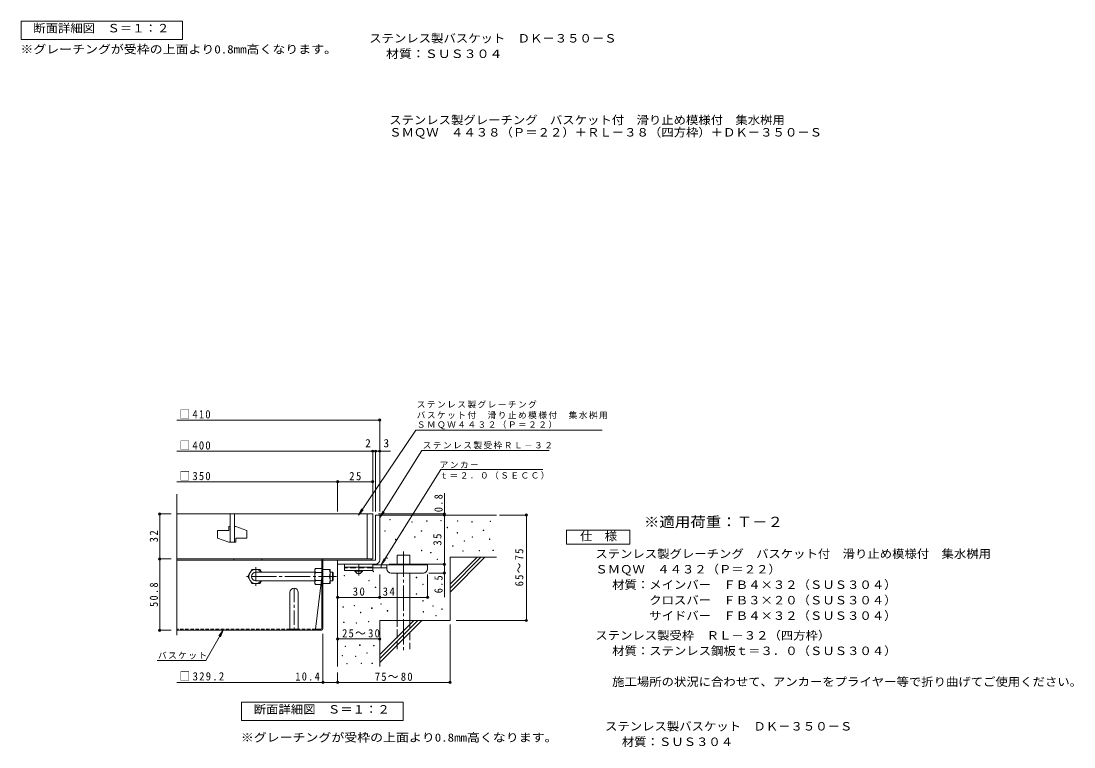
# Model space of a CAD drawing. Units: millimetres on the paper, enlarged 4 times, with parts at other scales. Extents: x -837 to 1001, y -1646 to 790.
# Drawn here: x -670 to 829, y -1646 to -613 of the extents above; entities that cross this region are included whole.
import ezdxf
from ezdxf.enums import TextEntityAlignment as Align

# ---------------------------------------------------------------- set-up
doc = ezdxf.new("R2010")
doc.units = ezdxf.units.MM
doc.header["$LTSCALE"] = 4
doc.header["$PDMODE"] = 32
doc.header["$PDSIZE"] = 3.2
for name, pattern in [('CHAIN1', [8, 5, -1, 1, -1]), ('CHAIN2', [12, 9, -1, 1, -1]), ('DASHED1', [1.8, 1.2, -0.6]), ('DASHED2', [3, 2, -1]), ('DASHED3', [4, 3, -1])]:
    doc.linetypes.add(name, pattern=pattern)
for name, color, linetype, lineweight in [('D-1_躯体', 3, 'Continuous', 9), ('D-4_その他', 7, 'Continuous', 9), ('D-5_文字', 7, 'Continuous', 9), ('D-7_ハッチ', 2, 'Continuous', 9), ('D-8_記号', 2, 'Continuous', 9), ('D-9_0-HOJO', 2, 'Continuous', 9), ('D-B_7-WAKU-T', 2, 'Continuous', 9), ('F-5_F-5ﾚｲﾔ', 7, 'Continuous', 9)]:
    doc.layers.add(name, color=color, linetype=linetype, lineweight=lineweight)
doc.styles.add('ＭＳ ゴシック', font='')
doc.styles.get('ＭＳ ゴシック').set_extended_font_data('MS Gothic')

msp = doc.modelspace()

# ---------------------------------------------------------------- linework, layer by layer
at = {"layer": 'D-1_躯体'}
for p, q in [((-229.961, -1397.012), (-226.561, -1397.012)), ((-226.561, -1397.012), (-225.561, -1398.012)), ((-226.561, -1409.012), (-226.561, -1397.012)), ((-226.561, -1409.012), (-225.561, -1408.012)), ((-225.561, -1408.012), (-225.561, -1398.012)), ((-229.961, -1409.012), (-226.561, -1409.012))]:
    msp.add_line(p, q, dxfattribs=at)
at = {"layer": 'D-4_その他'}
for p, q in [((-448.221, -1180.465), (-159.154, -1180.465)), ((-159.154, -1310.43), (-159.154, -1179.265)), ((-107.867, -1195.067), (-189.542, -1315.612)), ((-107.867, -1195.067), (157.513, -1195.067)), ((-448.221, -1224.743), (-169.154, -1224.743)), ((-169.154, -1310.43), (-169.154, -1223.544)), ((-169.154, -1224.743), (-167.153, -1224.743)), ((-167.153, -1224.743), (-144.089, -1224.743)), ((-165.154, -1310.43), (-165.154, -1223.544)), ((-99.227, -1223.742), (-159.154, -1319.3)), ((-99.227, -1223.742), (82.103, -1223.742)), ((-72.134, -1251.045), (-157.15, -1386.612)), ((-72.134, -1251.045), (72.895, -1251.045)), ((-448.221, -1268.244), (-219.154, -1268.244)), ((-219.154, -1310.43), (-219.154, -1267.044)), ((-219.154, -1268.244), (-169.154, -1268.244)), ((-67.168, -1315.612), (-67.168, -1284.544)), ((-473.582, -1314.012), (-456.222, -1314.012)), ((-472.382, -1314.012), (-472.382, -1378.012)), ((-65.968, -1314.012), (-161.154, -1314.012)), ((-65.968, -1315.612), (-152.725, -1315.612)), ((-67.168, -1385.612), (-67.168, -1315.612)), ((11.258, -1315.612), (50.72, -1315.612)), ((49.52, -1465.612), (49.52, -1315.612)), ((-473.582, -1378.012), (-456.222, -1378.012)), ((-472.382, -1378.012), (-472.382, -1479.612)), ((-145.55, -1385.612), (-65.968, -1385.612)), ((-67.168, -1385.612), (-67.168, -1432.312)), ((-159.15, -1434.053), (-159.15, -1400.212)), ((-91.15, -1434.053), (-91.15, -1400.212)), ((-65.968, -1398.212), (-89.15, -1398.212)), ((-50.259, -1465.612), (50.72, -1465.612)), ((-473.582, -1479.612), (-456.221, -1479.612)), ((-381.976, -1479.612), (-385.803, -1488.851)), ((-59.154, -1471.122), (-59.154, -1554.845)), ((-239.961, -1554.845), (-239.961, -1484.412)), ((-219.154, -1491.86), (-159.154, -1491.86)), ((-476.054, -1522.619), (-406.807, -1522.619)), ((-219.154, -1539.612), (-219.154, -1554.845)), ((-239.961, -1553.645), (-448.222, -1553.645)), ((-219.154, -1553.645), (-239.961, -1553.645)), ((-219.154, -1553.645), (-59.154, -1553.645))]:
    msp.add_line(p, q, dxfattribs=at)
at = {"layer": 'D-4_その他', "color": 3}
for p, q in [((-448.222, -1486.399), (-448.222, -1285.733)), ((-169.154, -1314.012), (-448.222, -1314.012)), ((-372.154, -1314.012), (-372.154, -1354.012)), ((-366.154, -1314.012), (-366.154, -1354.012)), ((-177.154, -1314.012), (-177.154, -1378.012)), ((-169.154, -1314.012), (-169.154, -1378.012)), ((-374.154, -1332.012), (-374.154, -1337.512)), ((-372.154, -1332.012), (-374.154, -1332.012)), ((-364.154, -1332.012), (-366.154, -1332.012)), ((-364.154, -1332.012), (-348.154, -1337.512)), ((-390.154, -1337.512), (-390.154, -1348.512)), ((-390.154, -1337.512), (-374.154, -1337.512)), ((-390.154, -1348.512), (-374.154, -1354.012)), ((-364.154, -1348.512), (-364.154, -1354.012)), ((-364.154, -1348.512), (-348.154, -1348.512)), ((-348.154, -1337.512), (-348.154, -1348.512)), ((-364.154, -1354.012), (-374.154, -1354.012)), ((-448.222, -1378.012), (-169.154, -1378.012)), ((-209.15, -1385.612), (-209.15, -1394.612)), ((-169.15, -1385.612), (-209.15, -1385.612)), ((-169.15, -1389.612), (-209.15, -1389.612)), ((-169.15, -1385.612), (-169.15, -1394.612)), ((-169.15, -1394.612), (-209.15, -1394.612))]:
    msp.add_line(p, q, dxfattribs=at)
at = {"layer": 'D-4_その他', "color": 2}
for p, q in [((-165.154, -1315.612), (-165.154, -1379.612)), ((-165.154, -1315.612), (-159.154, -1315.612)), ((-159.154, -1379.612), (-159.154, -1315.612)), ((-219.154, -1379.612), (-165.154, -1379.612)), ((-219.154, -1385.612), (-219.154, -1379.612)), ((-219.154, -1385.612), (-165.154, -1385.612)), ((-194.651, -1395.612), (-194.651, -1394.612)), ((-194.651, -1395.612), (-191.15, -1398.611)), ((-194.651, -1395.612), (-183.65, -1395.612)), ((-191.15, -1398.611), (-187.151, -1398.611)), ((-187.151, -1398.611), (-183.65, -1395.612)), ((-183.65, -1395.612), (-183.65, -1394.612))]:
    msp.add_line(p, q, dxfattribs=at)
at = {"layer": 'D-4_その他', "color": 6}
for p, q in [((-159.154, -1315.612), (6.846, -1315.612)), ((-134.237, -1386.612), (-134.237, -1372.612)), ((-134.237, -1372.612), (-116.237, -1372.612)), ((-116.237, -1386.612), (-116.237, -1372.612)), ((-59.154, -1414.016), (-20.75, -1375.612)), ((-59.154, -1375.612), (6.846, -1375.612)), ((-59.154, -1419.672), (-15.093, -1375.612)), ((-59.154, -1375.612), (-59.154, -1465.612)), ((-59.154, -1425.329), (-9.437, -1375.612)), ((-219.154, -1385.612), (-219.154, -1531.071)), ((-134.237, -1465.612), (-134.237, -1398.212)), ((-116.237, -1465.612), (-116.237, -1398.212)), ((-159.154, -1465.612), (-59.154, -1465.612)), ((-159.154, -1465.612), (-159.154, -1531.071)), ((-159.154, -1514.015), (-110.75, -1465.612)), ((-159.154, -1519.671), (-105.094, -1465.612)), ((-159.154, -1525.327), (-99.438, -1465.612))]:
    msp.add_line(p, q, dxfattribs=at)
at = {"layer": 'D-4_その他', "color": 6, "linetype": 'CHAIN2'}
msp.add_line((-125.237, -1367.712), (-125.237, -1510.945), dxfattribs=at)
at = {"layer": 'D-4_その他', "color": 3, "linetype": 'DASHED2'}
msp.add_line((-169.15, -1390.612), (-209.15, -1390.612), dxfattribs=at)
at = {"layer": 'D-4_その他', "color": 4, "linetype": 'CHAIN1'}
msp.add_line((-189.15, -1401.708), (-189.15, -1385.612), dxfattribs=at)
at = {"layer": 'D-4_その他', "color": 4}
for p, q in [((-91.15, -1386.612), (-169.15, -1386.612)), ((-149.14, -1390.612), (-169.15, -1390.612)), ((-157.15, -1390.612), (-157.15, -1386.612)), ((-149.15, -1392.212), (-149.15, -1386.612)), ((-91.15, -1392.212), (-91.15, -1386.612)), ((-143.15, -1398.212), (-97.15, -1398.212))]:
    msp.add_line(p, q, dxfattribs=at)
at = {"layer": 'D-4_その他', "color": 6, "linetype": 'DASHED3'}
for p, q in [((-134.237, -1506.612), (-134.237, -1465.612)), ((-116.237, -1465.612), (-116.237, -1506.612))]:
    msp.add_line(p, q, dxfattribs=at)
at = {"layer": 'D-4_その他'}
for points in [[(-669.713, -638.838), (-669.713, -612.838), (-439.713, -612.838), (-439.713, -638.838)], [(-144.875, -1322.677), (-144.875, -1322.077), (-144.275, -1322.077), (-144.275, -1322.677)], [(-113.543, -1325.919), (-113.543, -1325.319), (-112.943, -1325.319), (-112.943, -1325.919)], [(-92.474, -1324.298), (-92.474, -1323.698), (-91.874, -1323.698), (-91.874, -1324.298)], [(-72.473, -1324.079), (-72.473, -1323.479), (-71.873, -1323.479), (-71.873, -1324.079)], [(-63.333, -1333.674), (-63.333, -1333.074), (-62.732, -1333.074), (-62.732, -1333.674)], [(-48.416, -1324.487), (-48.416, -1323.886), (-47.816, -1323.886), (-47.816, -1324.487)], [(-28.114, -1325.569), (-28.114, -1324.969), (-27.514, -1324.969), (-27.514, -1325.569)], [(-2.127, -1324.757), (-2.127, -1324.157), (-1.527, -1324.157), (-1.527, -1324.757)], [(-152.084, -1338.802), (-152.084, -1338.202), (-151.484, -1338.202), (-151.484, -1338.802)], [(-126.648, -1337.721), (-126.648, -1337.121), (-126.048, -1337.121), (-126.048, -1337.721)], [(-109.594, -1347.196), (-109.594, -1346.595), (-108.994, -1346.595), (-108.994, -1347.196)], [(-100.119, -1338.804), (-100.119, -1338.204), (-99.519, -1338.204), (-99.519, -1338.804)], [(-48.957, -1341.27), (-48.957, -1340.67), (-48.357, -1340.67), (-48.357, -1341.27)], [(-27.843, -1347.225), (-27.843, -1346.625), (-27.243, -1346.625), (-27.243, -1347.225)], [(-11.872, -1337.751), (-11.872, -1337.151), (-11.272, -1337.151), (-11.272, -1337.751)], [(106.846, -1357.112), (106.846, -1337.112), (196.846, -1337.112), (196.846, -1357.112)], [(-136.914, -1350.721), (-136.914, -1350.121), (-136.314, -1350.121), (-136.314, -1350.721)], [(-55.52, -1359.903), (-55.52, -1359.302), (-54.92, -1359.302), (-54.92, -1359.903)], [(-38.942, -1352.91), (-38.942, -1352.31), (-38.342, -1352.31), (-38.342, -1352.91)], [(-2.939, -1350.203), (-2.939, -1349.603), (-2.339, -1349.603), (-2.339, -1350.203)], [(-149.196, -1377.238), (-149.196, -1376.638), (-148.596, -1376.638), (-148.596, -1377.238)], [(-99.849, -1366.415), (-99.849, -1365.815), (-99.249, -1365.815), (-99.249, -1366.415)], [(-86.837, -1369.409), (-86.837, -1368.809), (-86.237, -1368.809), (-86.237, -1369.409)], [(-77.697, -1379.004), (-77.697, -1378.404), (-77.097, -1378.404), (-77.097, -1379.004)], [(-40.836, -1366.986), (-40.836, -1366.386), (-40.236, -1366.386), (-40.236, -1366.986)], [(-17.827, -1366.445), (-17.827, -1365.845), (-17.227, -1365.845), (-17.227, -1366.445)], [(1.934, -1366.174), (1.934, -1365.574), (2.534, -1365.574), (2.534, -1366.174)], [(-210.04, -1402.232), (-210.04, -1401.632), (-209.44, -1401.632), (-209.44, -1402.232)], [(-174.646, -1409.207), (-174.646, -1408.607), (-174.046, -1408.607), (-174.046, -1409.207)], [(-168.682, -1396.281), (-168.682, -1395.681), (-168.082, -1395.681), (-168.082, -1396.281)], [(-107.121, -1404.748), (-107.121, -1404.148), (-106.521, -1404.148), (-106.521, -1404.748)], [(-165.505, -1418.802), (-165.505, -1418.202), (-164.905, -1418.202), (-164.905, -1418.802)], [(-97.981, -1414.342), (-97.981, -1413.742), (-97.381, -1413.742), (-97.381, -1414.342)], [(-107.121, -1428.413), (-107.121, -1427.813), (-106.521, -1427.813), (-106.521, -1428.413)], [(-97.981, -1438.008), (-97.981, -1437.408), (-97.381, -1437.408), (-97.381, -1438.008)], [(-211.615, -1446.698), (-211.615, -1446.098), (-211.015, -1446.098), (-211.015, -1446.698)], [(-195.721, -1445), (-195.721, -1444.4), (-195.121, -1444.4), (-195.121, -1445)], [(-170.702, -1448.356), (-170.702, -1447.756), (-170.102, -1447.756), (-170.102, -1448.356)], [(-157.573, -1442.645), (-157.573, -1442.045), (-156.973, -1442.045), (-156.973, -1442.645)], [(-148.433, -1452.24), (-148.433, -1451.64), (-147.833, -1451.64), (-147.833, -1452.24)], [(-97.433, -1453.611), (-97.433, -1453.011), (-96.833, -1453.011), (-96.833, -1453.611)], [(-83.627, -1445.49), (-83.627, -1444.89), (-83.027, -1444.89), (-83.027, -1445.49)], [(-70.884, -1449.79), (-70.884, -1449.19), (-70.284, -1449.19), (-70.284, -1449.79)], [(-210.649, -1468.469), (-210.649, -1467.869), (-210.049, -1467.869), (-210.049, -1468.469)], [(-186.581, -1454.595), (-186.581, -1453.995), (-185.981, -1453.995), (-185.981, -1454.595)], [(-175.323, -1467.555), (-175.323, -1466.955), (-174.723, -1466.955), (-174.723, -1467.555)], [(-79.527, -1458.974), (-79.527, -1458.374), (-78.927, -1458.374), (-78.927, -1458.974)], [(-192.986, -1469.687), (-192.986, -1469.087), (-192.386, -1469.087), (-192.386, -1469.687)], [(-208.517, -1502.577), (-208.517, -1501.977), (-207.917, -1501.977), (-207.917, -1502.577)], [(-187.809, -1501.054), (-187.809, -1500.454), (-187.209, -1500.454), (-187.209, -1501.054)], [(-177.759, -1512.169), (-177.759, -1511.569), (-177.159, -1511.569), (-177.159, -1512.169)], [(-167.862, -1501.815), (-167.862, -1501.215), (-167.262, -1501.215), (-167.262, -1501.815)], [(-212.781, -1515.976), (-212.781, -1515.376), (-212.181, -1515.376), (-212.181, -1515.976)], [(-206.233, -1527.396), (-206.233, -1526.796), (-205.633, -1526.796), (-205.633, -1527.396)], [(-193.9, -1516.89), (-193.9, -1516.29), (-193.3, -1516.29), (-193.3, -1516.89)], [(-185.525, -1526.787), (-185.525, -1526.187), (-184.925, -1526.187), (-184.925, -1526.787)], [(-170.298, -1526.787), (-170.298, -1526.187), (-169.698, -1526.187), (-169.698, -1526.787)], [(-355.952, -1607.989), (-355.952, -1581.989), (-125.952, -1581.989), (-125.952, -1607.989)]]:
    msp.add_lwpolyline(points, close=True, dxfattribs=at)
for points in [[(-219.15, -1432.853), (-159.15, -1432.853), (-91.15, -1432.853)], [(-406.807, -1522.619), (-381.976, -1479.612), (-388.064, -1487.545)]]:
    msp.add_lwpolyline(points, dxfattribs=at)
at = {"layer": 'D-4_その他', "color": 2}
msp.add_arc((-165.154, -1379.612), 6, 270, 0, dxfattribs=at)
at = {"layer": 'D-4_その他', "color": 4}
for centre, start, end in [((-143.15, -1392.212), 180, 270), ((-97.15, -1392.212), 270, 0)]:
    msp.add_arc(centre, 6, start, end, dxfattribs=at)
at = {"layer": 'D-4_その他'}
for p in [(-159.154, -1180.465), (-169.154, -1224.743), (-165.154, -1224.743), (-159.154, -1224.743), (-219.154, -1268.244), (-169.154, -1268.244), (-472.382, -1314.012), (-67.168, -1314.012), (-67.168, -1315.612), (-67.168, -1315.612), (49.52, -1315.612), (-472.382, -1378.012), (-67.168, -1385.612), (-67.168, -1398.212), (-219.15, -1432.853), (-159.15, -1432.853), (-91.15, -1432.853), (49.52, -1465.612), (-472.382, -1479.612), (-219.154, -1491.86), (-159.154, -1491.86), (-239.961, -1553.645), (-219.154, -1553.645), (-59.154, -1553.645)]:
    msp.add_point(p, dxfattribs=at)
at = {"layer": 'D-5_文字'}
for p, q in [((-189.542, -1315.612), (-185.061, -1306.672)), ((-189.542, -1315.612), (-182.9, -1308.136)), ((-159.154, -1319.3), (-154.992, -1310.207)), ((-159.154, -1319.3), (-152.781, -1311.594)), ((-157.15, -1386.612), (-152.989, -1377.519)), ((-157.15, -1386.612), (-150.777, -1378.906))]:
    msp.add_line(p, q, dxfattribs=at)
at = {"layer": 'D-7_ハッチ'}
for p, q in [((-241.561, -1378.012), (-448.221, -1378.012)), ((-367.023, -1378.012), (-367.023, -1379.612)), ((-327.023, -1378.012), (-327.023, -1379.612)), ((-241.561, -1476.679), (-241.561, -1378.012)), ((-238.361, -1378.012), (-171.554, -1378.012)), ((-171.554, -1378.012), (-171.554, -1379.612)), ((-241.561, -1379.612), (-448.221, -1379.612)), ((-239.961, -1476.412), (-239.961, -1380.945)), ((-238.628, -1379.612), (-171.554, -1379.612)), ((-241.561, -1404.012), (-250.785, -1478.012)), ((-243.161, -1479.612), (-448.221, -1479.612)), ((-242.894, -1478.012), (-250.785, -1478.012))]:
    msp.add_line(p, q, dxfattribs=at)
at = {"layer": 'D-7_ハッチ', "linetype": 'DASHED1'}
for p, q in [((-287.161, -1478.012), (-448.221, -1478.012)), ((-250.785, -1478.012), (-275.161, -1478.012))]:
    msp.add_line(p, q, dxfattribs=at)
at = {"layer": 'D-7_ハッチ'}
for centre, radius, start, end in [((-238.361, -1381.212), 3.2, 90, 180), ((-238.628, -1380.945), 1.333, 90, 180), ((-249.185, -1478.012), 1.6, 180, 270), ((-243.161, -1476.412), 3.2, 270, 0), ((-242.894, -1476.679), 1.333, 270, 0)]:
    msp.add_arc(centre, radius, start, end, dxfattribs=at)
at = {"layer": 'D-8_記号', "linetype": 'CHAIN1'}
for p, q in [((-335.554, -1389.819), (-335.554, -1416.205)), ((-322.361, -1403.012), (-348.747, -1403.012)), ((-281.161, -1419.612), (-281.161, -1479.612))]:
    msp.add_line(p, q, dxfattribs=at)
at = {"layer": 'D-8_記号'}
for p, q in [((-287.161, -1425.612), (-287.161, -1479.612)), ((-275.161, -1425.612), (-275.161, -1479.612)), ((-287.161, -1478.012), (-275.161, -1478.012))]:
    msp.add_line(p, q, dxfattribs=at)
msp.add_arc((-281.161, -1425.612), 6, 0, 180, dxfattribs=at)
at = {"layer": 'D-9_0-HOJO'}
for p, q in [((-239.961, -1393.012), (-229.961, -1393.012)), ((-229.961, -1413.012), (-229.961, -1393.012)), ((-239.961, -1403.012), (-230.827, -1403.012)), ((-239.961, -1413.012), (-229.961, -1413.012))]:
    msp.add_line(p, q, dxfattribs=at)
at = {"layer": 'D-9_0-HOJO', "linetype": 'CHAIN1'}
msp.add_line((-224.588, -1403.012), (-230.711, -1403.012), dxfattribs=at)
at = {"layer": 'D-9_0-HOJO'}
for centre in [(-244.827, -1398.012), (-244.827, -1408.012)]:
    msp.add_arc(centre, 14.866, 340.34633, 19.65366, dxfattribs=at)
at = {"layer": 'D-B_7-WAKU-T'}
for p, q in [((-327.527, -1396.996), (-329.827, -1393.012)), ((-251.561, -1393.012), (-250.695, -1391.512)), ((-251.561, -1413.012), (-251.561, -1393.012)), ((-241.561, -1391.512), (-250.695, -1391.512)), ((-347.054, -1403.012), (-341.281, -1413.012)), ((-250.695, -1397.286), (-241.561, -1397.286)), ((-341.281, -1413.012), (-329.827, -1413.012)), ((-327.518, -1409.012), (-329.827, -1413.012)), ((-251.561, -1413.012), (-250.695, -1414.512)), ((-250.695, -1408.739), (-241.561, -1408.739)), ((-241.561, -1414.512), (-250.695, -1414.512))]:
    msp.add_line(p, q, dxfattribs=at)
at = {"layer": 'D-B_7-WAKU-T', "color": 3, "linetype": 'CHAIN2'}
msp.add_line((-342.13, -1403.012), (-220.552, -1403.012), dxfattribs=at)
at = {"layer": 'D-B_7-WAKU-T', "color": 3}
for p, q in [((-335.554, -1397.012), (-251.561, -1397.012)), ((-335.554, -1409.012), (-251.561, -1409.012))]:
    msp.add_line(p, q, dxfattribs=at)
at = {"layer": 'D-B_7-WAKU-T'}
msp.add_lwpolyline([(-347.054, -1403.012), (-341.281, -1393.012), (-329.827, -1393.012)], dxfattribs=at)
for centre, radius, start, end in [((-335.554, -1403.012), 10, 36.87019, 323.12981), ((-244.997, -1394.802), 6.579, 149.99998, 176.07924), ((-246.091, -1394.332), 5.47, 180.2103, 212.68507), ((-232.196, -1403.012), 19.365, 162.79973, 197.20026), ((-246.091, -1411.692), 5.47, 147.31491, 179.78969), ((-244.997, -1411.222), 6.579, 183.92075, 210)]:
    msp.add_arc(centre, radius, start, end, dxfattribs=at)
at = {"layer": 'D-B_7-WAKU-T', "color": 3}
msp.add_arc((-335.554, -1403.012), 6, 90, 270, dxfattribs=at)

# ---------------------------------------------------------------- texts
at = {"layer": 'D-4_その他', "color": 2, "style": 'ＭＳ ゴシック'}
for s, width, p in [('断面詳細図\u3000Ｓ＝１：２', 1.1, (-652.343, -632.45)), ('ステンレス製バスケット\u3000ＤＫ－３５０－Ｓ', 1.1, (-174.1, -646.892)), ('※グレーチングが受枠の上面より0.8mm高くなります。', 1.15, (-670.663, -662.423)), ('材質：ＳＵＳ３０４', 1.15, (-150.215, -668.892)), ('仕\u3000様', 1.1, (125.846, -1355.112)), ('ステンレス製グレーチング\u3000バスケット付\u3000滑り止め模様付\u3000集水桝用', 1.1, (147.682, -1380.28)), ('ＳＭＱＷ\u3000４４３２（Ｐ＝２２）', 1.1, (147.682, -1402.28)), ('材質：メインバー\u3000ＦＢ４×３２（ＳＵＳ３０４）', 1.1, (171.567, -1424.28)), ('\u3000\u3000\u3000クロスバー\u3000ＦＢ３×２０（ＳＵＳ３０４）', 1.1, (171.567, -1446.28)), ('\u3000\u3000\u3000サイドバー\u3000ＦＢ４×３２（ＳＵＳ３０４）', 1.1, (171.567, -1468.28)), ('ステンレス製受枠\u3000ＲＬ－３２（四方枠）', 1.1, (147.682, -1496.351)), ('材質：ステンレス鋼板ｔ＝３．０（ＳＵＳ３０４）', 1.1, (171.567, -1518.351)), ('施工場所の状況に合わせて、アンカーをプライヤー等で折り曲げてご使用ください。', 1.1, (171.567, -1562.351)), ('断面詳細図\u3000Ｓ＝１：２', 1.1, (-338.581, -1601.601)), ('ステンレス製バスケット\u3000ＤＫ－３５０－Ｓ', 1.1, (161.459, -1625.736)), ('※グレーチングが受枠の上面より0.8mm高くなります。', 1.15, (-356.902, -1641.574)), ('材質：ＳＵＳ３０４', 1.1, (185.344, -1647.736))]:
    msp.add_text(s, height=11.73, dxfattribs=dict(at, width=width)).set_placement(p, align=Align.BOTTOM_LEFT)
for s, p in [('2', (-179.89, -1222.744)), ('3', (-153.833, -1222.744))]:
    msp.add_text(s, height=11.73, dxfattribs=at).set_placement(p, align=Align.BOTTOM_LEFT)
at = {"layer": 'D-4_その他', "char_height": 8.798, "attachment_point": 7, "style": 'ＭＳ ゴシック'}
for s, insert in [('\\T1.17;ステンレス製グレーチング', (-106.487, -1163.757)), ('\\T1.17;バスケット付\u3000滑り止め模様付\u3000集水桝用', (-106.487, -1179.003)), ('\\T1.17;ＳＭＱＷ４４３２（Ｐ＝２２）', (-106.487, -1193.658)), ('\\T1.17;ステンレス製受枠ＲＬ－３２', (-97.98, -1221.838)), ('\\T1.17;アンカー', (-73.906, -1249.181)), ('\\T1.17;ｔ＝２．０（ＳＥＣＣ）', (-74.143, -1264.909)), ('\\T1.17;バスケット', (-474.807, -1520.716))]:
    msp.add_mtext(s, dxfattribs=dict(at, insert=insert))
at = {"layer": 'D-4_その他', "color": 2, "char_height": 11.73, "attachment_point": 7, "style": 'ＭＳ ゴシック'}
for s, insert in [('\\T1.21;\\W0.95;□410', (-444.221, -1178.444)), ('\\T1.21;\\W0.95;□400', (-444.221, -1222.724)), ('\\T1.21;\\W0.95;□350', (-444.221, -1266.244)), ('\\T1.27;\\W0.95;25', (-202.654, -1266.244)), ('\\T1.27;\\W0.95;30', (-197.65, -1430.453)), ('\\T1.27;\\W0.95;34', (-155.004, -1430.453)), ('\\T1.22;\\W0.95;25～30', (-212.834, -1489.86)), ('\\T1.23;\\W0.95;□329.2', (-444.221, -1551.245)), ('\\T1.28;\\W0.9;10.4', (-279.331, -1551.245)), ('\\T1.22;\\W0.95;75～80', (-166.301, -1551.645))]:
    msp.add_mtext(s, dxfattribs=dict(at, insert=insert))
at = {"layer": 'D-4_その他', "color": 2, "char_height": 11.73, "attachment_point": 7, "rotation": 90, "style": 'ＭＳ ゴシック'}
for s, insert in [('\\T1.27;\\W0.9;0.8', (-69.568, -1311.471)), ('\\T1.27;\\W0.95;32', (-474.782, -1354.512)), ('\\T1.27;\\W0.95;35', (-71.168, -1359.112)), ('\\T1.22;\\W0.95;65～75', (45.308, -1417.112)), ('\\T1.27;\\W0.9;6.5', (-69.568, -1426.89)), ('\\T1.28;\\W0.9;50.8', (-474.782, -1446.312))]:
    msp.add_mtext(s, dxfattribs=dict(at, insert=insert))
at = {"layer": 'D-5_文字', "color": 3, "style": 'ＭＳ ゴシック', "width": 1.1}
msp.add_text('※適用荷重：Ｔ－２', height=14.66, dxfattribs=at).set_placement((216.846, -1337.112), align=Align.BOTTOM_LEFT)
at = {"layer": 'F-5_F-5ﾚｲﾔ', "color": 2, "style": 'ＭＳ ゴシック', "width": 1.1}
for s, p in [('ステンレス製グレーチング\u3000バスケット付\u3000滑り止め模様付\u3000集水桝用', (-145.731, -763.143)), ('ＳＭＱＷ\u3000４４３８（Ｐ＝２２）＋ＲＬ－３８（四方枠）＋ＤＫ－３５０－Ｓ', (-145.731, -780.62))]:
    msp.add_text(s, height=11.73, dxfattribs=at).set_placement(p, align=Align.BOTTOM_LEFT)

doc.saveas('drawing.dxf')
